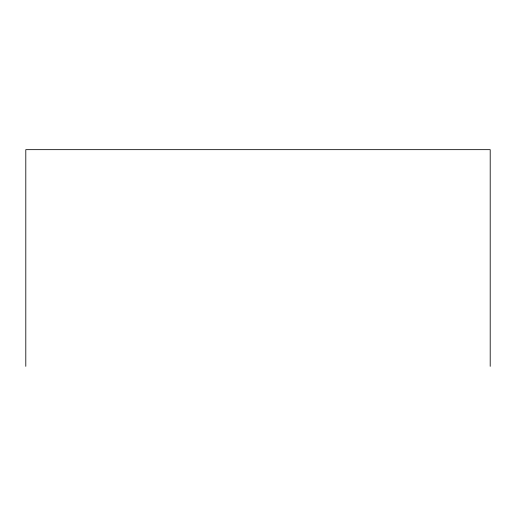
<?xml version="1.0" encoding="UTF-8"?>
<svg xmlns="http://www.w3.org/2000/svg" width="516" height="516" viewBox="0 0 516 516"><rect width="100%" height="100%" fill="white"/><g stroke="black" fill="none" stroke-linecap="round" stroke-linejoin="round"><path stroke-width="0.77" d="M490.2 366.341L490.2 149.659L25.8 149.659L25.8 366.341"/></g></svg>
